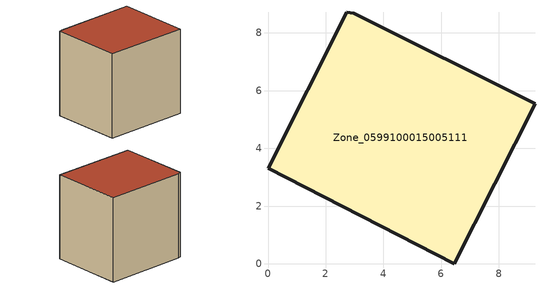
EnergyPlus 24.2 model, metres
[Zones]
Zone_0599100015005111
 floor ground (C_G): 2.73,8.71 2.97,8.67 9.25,5.54 6.45,0 0,3.31 z1.07
 wall outside (C_F): 0,3.31 6.45,0 9.25,5.54 2.97,8.67 2.73,8.71 0,3.31 z1.07:8.29
 roof outside (C_R): 2.97,8.67 2.73,8.71 0,3.31 6.45,0 9.25,5.54 z8.29
[BUILDING]
Pand.0599100015005111: North Axis=0; Terrain=City; Loads Convergence Tolerance Value=0.04; Temperature Convergence Tolerance Value=0.4; Solar Distribution=FullExterior; Maximum Number of Warmup Days=25; Minimum Number of Warmup Days=1
[Site:Location]
Rotterdam.The.Hague.AP_ZH_NLD Design_Conditions: Latitude=51.96; Longitude=4.45; Time Zone=1; Elevation=-4.5
[SITE:GROUNDTEMPERATURE:BUILDINGSURFACE]
18, 18, 18, 18, 18, 18, 18, 18, 18, 18, 18, 18
[MATERIAL] Thermal Absorptance=0.9; Solar Absorptance=0.7; Visible Absorptance=0.7
Name | Roughness | Thickness | Conductivity | Density | Specific Heat
G.TI.1946-1964 | MediumSmooth | 0.15 | 1 | 540 | 1210
F.TI.1946-1964 | Rough | 0.3 | 0.857143 | 1920 | 840
R.TI.1946-1964 | MediumRough | 0.2 | 0.277778 | 1500 | 1000
[CONSTRUCTION]
C_G: G.TI.1946-1964
C_F: F.TI.1946-1964
C_R: R.TI.1946-1964
[ZONE]
Zone_0599100015005111: Type=1; Multiplier=1; Ceiling Height=Autocalculate; Volume=Autocalculate; Floor Area=autocalculate; Part of Total Floor Area=Yes
[ZONEINFILTRATION:DESIGNFLOWRATE]
Infil_Zone_0599100015005111: Zone or ZoneList or Space or SpaceList=Zone_0599100015005111; Schedule=AlwaysOn; Design Flow Rate Calculation Method=Flow/Area; Flow Rate per Floor Area=0.003; Constant Term Coefficient=1; Temperature Term Coefficient=0; Velocity Term Coefficient=0; Velocity Squared Term Coefficient=0
[HVACTEMPLATE:ZONE:IDEALLOADSAIRSYSTEM]
Zone_0599100015005111: Maximum Heating Supply Air Temperature=50; Minimum Cooling Supply Air Temperature=13; Maximum Heating Supply Air Humidity Ratio=0.0156; Minimum Cooling Supply Air Humidity Ratio=0.0077; Heating Limit=NoLimit; Cooling Limit=NoLimit; Dehumidification Control Type=ConstantSensibleHeatRatio; Cooling Sensible Heat Ratio=0.7; Dehumidification Setpoint=60; Humidification Control Type=None; Humidification Setpoint=30; Outdoor Air Method=None; Outdoor Air Flow Rate per Person=0.00944; Outdoor Air Flow Rate per Zone Floor Area=0; Outdoor Air Flow Rate per Zone=0; Demand Controlled Ventilation Type=None; Outdoor Air Economizer Type=NoEconomizer; Heat Recovery Type=None; Sensible Heat Recovery Effectiveness=0.7; Latent Heat Recovery Effectiveness=0.65
[ZONECONTROL:THERMOSTAT]
ThermostatControl_Zone_0599100015005111: Zone or ZoneList=Zone_0599100015005111; Control Type Schedule=DualSetpointControlType; Control 1=Thermostat_Zone_0599100015005111; Temperature Difference Between Cutout And Setpoint=0
[THERMOSTATSETPOINT:DUALSETPOINT]
Thermostat_Zone_0599100015005111: Heating Setpoint Temperature Schedule=HeatingSetpoint_Zone_0599100015005111; Cooling Setpoint Temperature Schedule=CoolingSetpoint_Zone_0599100015005111
[SCHEDULE:COMPACT]
HeatingSetpoint_Zone_0599100015005111: Through: 12/31, For: AllDays, Until: 24:00, 21
CoolingSetpoint_Zone_0599100015005111: Through: 12/31, For: AllDays, Until: 24:00, 24
DualSetpointControlType: Through: 12/31, For: AllDays, Until: 24:00, 4
AlwaysOn: Through: 12/31, For: AllDays, Until: 24:00, 1
